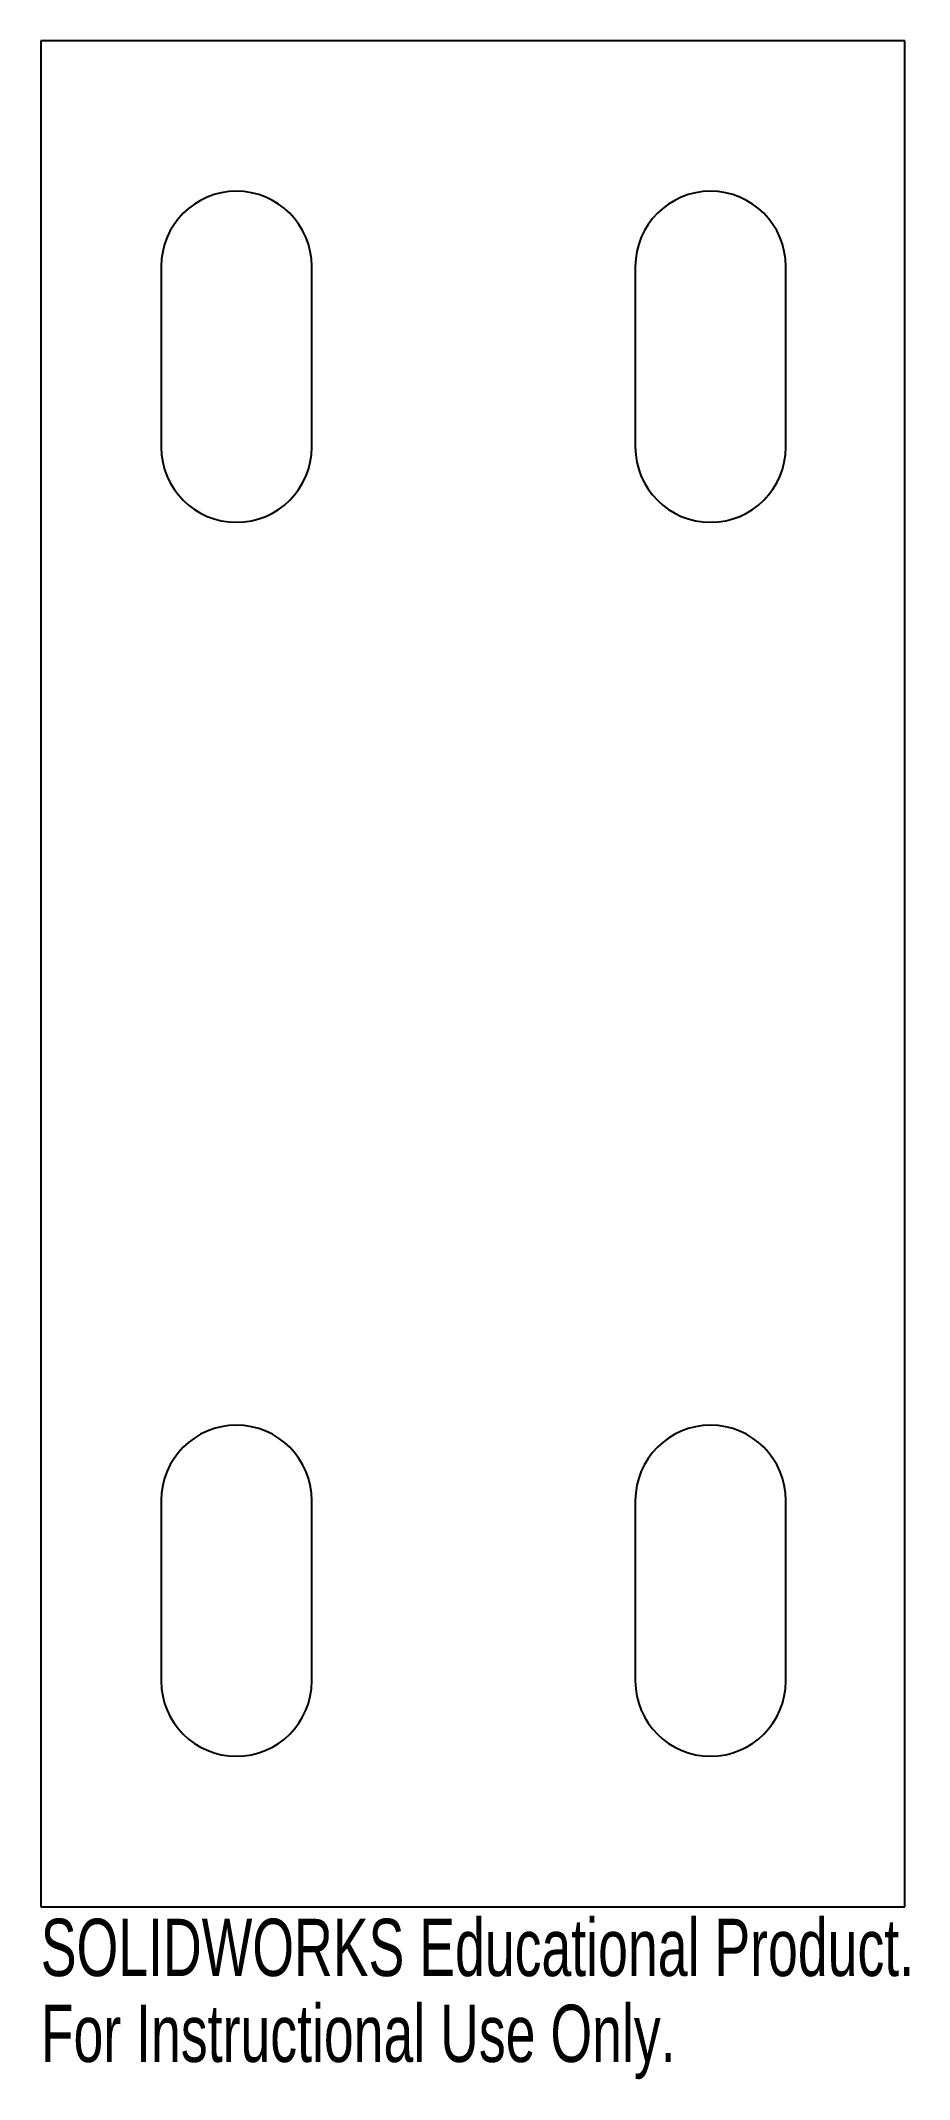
# Model space of a CAD drawing. Header units: inches. Extents: x -3.99 to -1.11, y -3.57 to 3.2.
import ezdxf

# ---------------------------------------------------------------- set-up
doc = ezdxf.new("R2010")
doc.units = ezdxf.units.IN
doc.header["$MEASUREMENT"] = 0
doc.styles.add('SLDTEXTSTYLE0', font='TXT', dxfattribs={"width": 0.7})

msp = doc.modelspace()

# ---------------------------------------------------------------- linework, layer by layer
at = {"color": 7, "linetype": 'Continuous', "lineweight": 25}
for p, q in [((-1.1214, 3.2037), (-3.9914, 3.2037)), ((-3.9914, 3.2037), (-3.9914, -2.9963)), ((-1.1214, -2.9963), (-1.1214, 3.2037)), ((-3.5914, 2.4537), (-3.5914, 1.8537)), ((-3.0914, 1.8537), (-3.0914, 2.4537)), ((-2.0166, 2.4537), (-2.0166, 1.8537)), ((-1.5166, 1.8537), (-1.5166, 2.4537)), ((-3.5914, -1.6463), (-3.5914, -2.2463)), ((-3.0914, -2.2463), (-3.0914, -1.6463)), ((-2.0166, -1.6463), (-2.0166, -2.2463)), ((-1.5166, -2.2463), (-1.5166, -1.6463)), ((-3.9914, -2.9963), (-1.1214, -2.9963))]:
    msp.add_line(p, q, dxfattribs=at)
for centre, start, end in [((-3.3414, 2.4537), 0, 180), ((-1.7666, 2.4537), 0, 180), ((-3.3414, 1.8537), 180, 0), ((-1.7666, 1.8537), 180, 0), ((-3.3414, -1.6463), 0, 180), ((-1.7666, -1.6463), 0, 180), ((-3.3414, -2.2463), 180, 0), ((-1.7666, -2.2463), 180, 0)]:
    msp.add_arc(centre, 0.25, start, end, dxfattribs=at)

# ---------------------------------------------------------------- texts
at = {"color": 7, "linetype": 'Continuous', "char_height": 0.1903, "attachment_point": 1, "style": 'SLDTEXTSTYLE0'}
for s, insert in [('SOLIDWORKS Educational Product.', (-3.9914, -3.0364)), ('For Instructional Use Only.', (-3.9914, -3.3219))]:
    msp.add_mtext(s, dxfattribs=dict(at, insert=insert))

doc.saveas('drawing.dxf')
